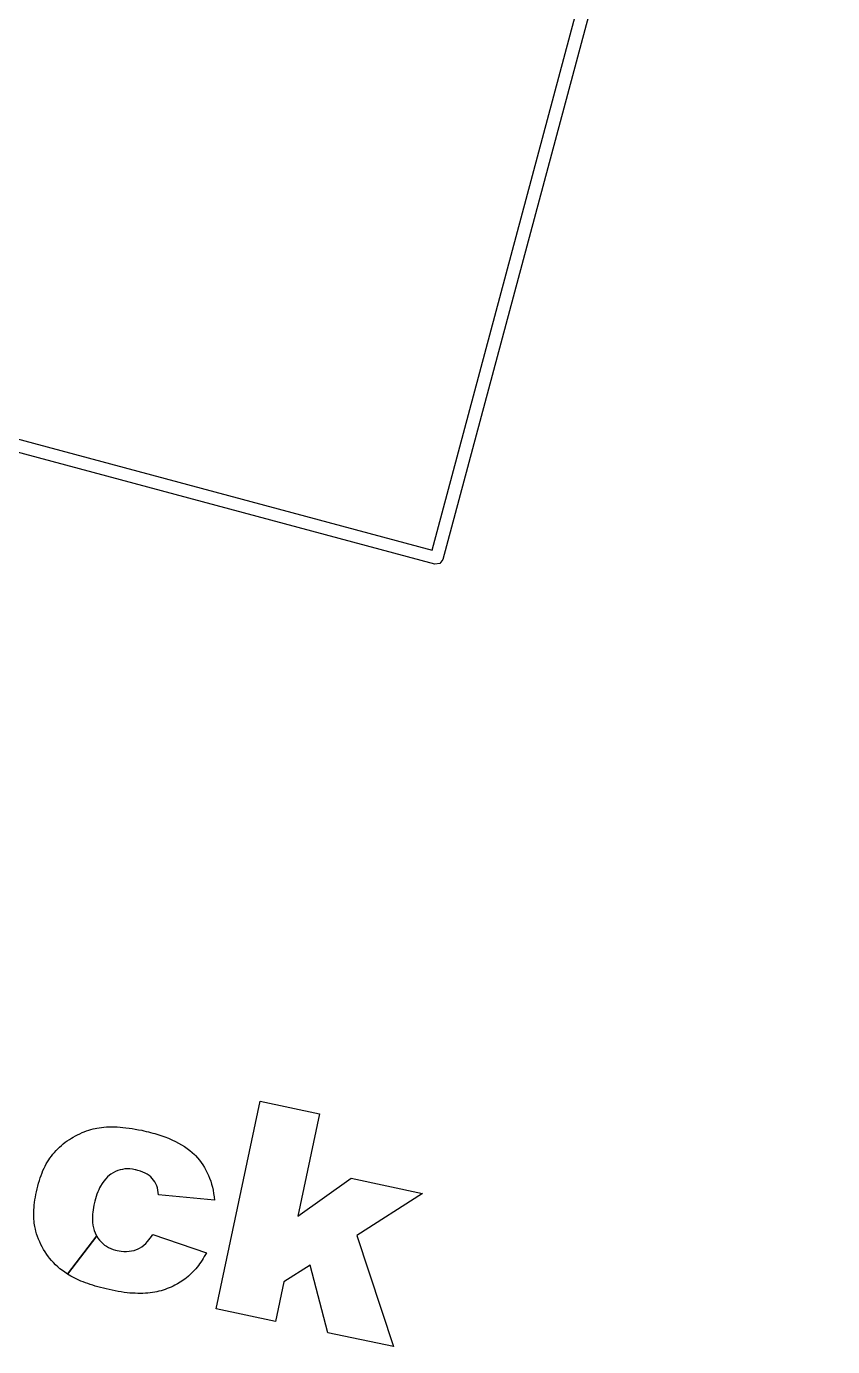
# Model space of a CAD drawing. Extents: x 60 to 196, y -152 to -29.
# Drawn here: x 188.18 to 195.78, y -151.95 to -139.51 of the extents above; entities that cross this region are included whole.
import ezdxf

# ---------------------------------------------------------------- set-up
doc = ezdxf.new("R2010")
doc.units = 0
doc.layers.add('BLACK', color=7, linetype='CONTINUOUS')

msp = doc.modelspace()

# ---------------------------------------------------------------- linework, layer by layer
at = {"layer": 'BLACK', "linetype": 'CONTINUOUS'}
for p, q in [((192.007, -144.447), (195.651, -130.847)), ((195.782, -130.82), (192.107, -144.536)), ((178.406, -140.803), (192.007, -144.447)), ((192.033, -144.579), (178.317, -140.904)), ((192.107, -144.536), (192.079, -144.573)), ((192.079, -144.573), (192.033, -144.579)), ((192.033, -144.579), (192.033, -144.579)), ((189.97, -151.598), (190.386, -149.641)), ((190.386, -149.641), (190.945, -149.76)), ((190.945, -149.76), (190.74, -150.724)), ((188.748, -149.921), (188.769, -149.913)), ((188.769, -149.913), (188.79, -149.907)), ((188.79, -149.907), (188.81, -149.901)), ((188.81, -149.901), (188.831, -149.897)), ((188.831, -149.897), (188.845, -149.894)), ((188.845, -149.894), (188.867, -149.89)), ((188.867, -149.89), (188.89, -149.887)), ((188.89, -149.887), (188.913, -149.885)), ((188.913, -149.885), (188.937, -149.883)), ((188.937, -149.883), (188.961, -149.882)), ((188.961, -149.882), (188.986, -149.882)), ((188.986, -149.882), (189.012, -149.882)), ((189.012, -149.882), (189.038, -149.883)), ((189.038, -149.883), (189.065, -149.885)), ((189.065, -149.885), (189.092, -149.887)), ((189.092, -149.887), (189.12, -149.89)), ((189.12, -149.89), (189.149, -149.894)), ((189.149, -149.894), (189.178, -149.898)), ((189.178, -149.898), (189.208, -149.903)), ((189.208, -149.903), (189.238, -149.909)), ((189.238, -149.909), (189.269, -149.915)), ((188.529, -150.043), (188.548, -150.028)), ((188.548, -150.028), (188.567, -150.014)), ((188.567, -150.014), (188.587, -150.001)), ((188.587, -150.001), (188.607, -149.988)), ((188.607, -149.988), (188.621, -149.98)), ((188.621, -149.98), (188.643, -149.968)), ((188.643, -149.968), (188.664, -149.957)), ((188.664, -149.957), (188.685, -149.947)), ((188.685, -149.947), (188.706, -149.937)), ((188.706, -149.937), (188.727, -149.928)), ((188.727, -149.928), (188.748, -149.921)), ((189.269, -149.915), (189.29, -149.92)), ((189.29, -149.92), (189.312, -149.925)), ((189.312, -149.925), (189.333, -149.93)), ((189.333, -149.93), (189.353, -149.935)), ((189.353, -149.935), (189.373, -149.941)), ((189.373, -149.941), (189.393, -149.946)), ((189.393, -149.946), (189.412, -149.952)), ((189.412, -149.952), (189.431, -149.958)), ((189.431, -149.958), (189.45, -149.964)), ((189.45, -149.964), (189.486, -149.977)), ((189.486, -149.977), (189.521, -149.99)), ((189.521, -149.99), (189.554, -150.004)), ((189.554, -150.004), (189.586, -150.019)), ((189.586, -150.019), (189.616, -150.035)), ((189.616, -150.035), (189.644, -150.051)), ((188.404, -150.176), (188.417, -150.158)), ((188.417, -150.158), (188.43, -150.141)), ((188.43, -150.141), (188.445, -150.124)), ((188.445, -150.124), (188.461, -150.106)), ((188.461, -150.106), (188.477, -150.09)), ((188.477, -150.09), (188.494, -150.074)), ((188.494, -150.074), (188.511, -150.058)), ((188.511, -150.058), (188.529, -150.043)), ((189.644, -150.051), (189.672, -150.068)), ((189.672, -150.068), (189.697, -150.086)), ((189.697, -150.086), (189.721, -150.104)), ((189.721, -150.104), (189.744, -150.123)), ((189.744, -150.123), (189.765, -150.143)), ((189.765, -150.143), (189.775, -150.153)), ((189.775, -150.153), (189.794, -150.174)), ((188.338, -150.295), (188.348, -150.273)), ((188.348, -150.273), (188.358, -150.252)), ((188.358, -150.252), (188.369, -150.232)), ((188.369, -150.232), (188.381, -150.213)), ((188.381, -150.213), (188.392, -150.194)), ((188.392, -150.194), (188.404, -150.176)), ((189.087, -150.283), (189.064, -150.288)), ((189.11, -150.279), (189.087, -150.283)), ((189.133, -150.278), (189.11, -150.279)), ((189.157, -150.279), (189.133, -150.278)), ((189.182, -150.281), (189.157, -150.279)), ((189.207, -150.286), (189.182, -150.281)), ((189.214, -150.287), (189.207, -150.286)), ((189.233, -150.292), (189.214, -150.287)), ((189.794, -150.174), (189.812, -150.195)), ((189.812, -150.195), (189.829, -150.218)), ((189.829, -150.218), (189.845, -150.241)), ((189.845, -150.241), (189.86, -150.264)), ((189.86, -150.264), (189.874, -150.289)), ((188.296, -150.414), (188.304, -150.389)), ((188.304, -150.389), (188.312, -150.364)), ((188.312, -150.364), (188.32, -150.341)), ((188.32, -150.341), (188.329, -150.317)), ((188.329, -150.317), (188.338, -150.295)), ((188.912, -150.393), (188.896, -150.416)), ((188.929, -150.373), (188.912, -150.393)), ((188.947, -150.354), (188.929, -150.373)), ((188.966, -150.338), (188.947, -150.354)), ((188.979, -150.328), (188.966, -150.338)), ((189, -150.315), (188.979, -150.328)), ((189.021, -150.304), (189, -150.315)), ((189.042, -150.295), (189.021, -150.304)), ((189.064, -150.288), (189.042, -150.295)), ((189.257, -150.299), (189.233, -150.292)), ((189.28, -150.308), (189.257, -150.299)), ((189.301, -150.318), (189.28, -150.308)), ((189.32, -150.329), (189.301, -150.318)), ((189.338, -150.341), (189.32, -150.329)), ((189.354, -150.354), (189.338, -150.341)), ((189.368, -150.368), (189.354, -150.354)), ((189.381, -150.384), (189.368, -150.368)), ((189.392, -150.4), (189.381, -150.384)), ((189.402, -150.418), (189.392, -150.4)), ((189.874, -150.289), (189.887, -150.314)), ((189.887, -150.314), (189.899, -150.34)), ((189.899, -150.34), (189.909, -150.366)), ((189.909, -150.366), (189.919, -150.394)), ((189.919, -150.394), (189.928, -150.422)), ((190.74, -150.724), (191.243, -150.367)), ((191.243, -150.367), (191.917, -150.51)), ((188.266, -150.546), (188.271, -150.52)), ((188.271, -150.52), (188.276, -150.494)), ((188.276, -150.494), (188.282, -150.466)), ((188.282, -150.466), (188.289, -150.44)), ((188.289, -150.44), (188.296, -150.414)), ((188.847, -150.517), (188.84, -150.538)), ((188.855, -150.496), (188.847, -150.517)), ((188.863, -150.477), (188.855, -150.496)), ((188.872, -150.458), (188.863, -150.477)), ((188.881, -150.441), (188.872, -150.458)), ((188.896, -150.416), (188.881, -150.441)), ((189.41, -150.437), (189.402, -150.418)), ((189.417, -150.457), (189.41, -150.437)), ((189.422, -150.478), (189.417, -150.457)), ((189.425, -150.501), (189.422, -150.478)), ((189.428, -150.524), (189.425, -150.501)), ((189.955, -150.572), (189.428, -150.524)), ((189.928, -150.422), (189.935, -150.45)), ((189.935, -150.45), (189.942, -150.48)), ((189.942, -150.48), (189.947, -150.51)), ((189.947, -150.51), (189.952, -150.541)), ((191.917, -150.51), (191.297, -150.905)), ((188.252, -150.665), (188.254, -150.643)), ((188.254, -150.643), (188.256, -150.619)), ((188.256, -150.619), (188.259, -150.595)), ((188.259, -150.595), (188.262, -150.571)), ((188.262, -150.571), (188.266, -150.546)), ((188.814, -150.643), (188.81, -150.664)), ((188.818, -150.62), (188.814, -150.643)), ((188.821, -150.608), (188.818, -150.62)), ((188.827, -150.584), (188.821, -150.608)), ((188.833, -150.561), (188.827, -150.584)), ((188.84, -150.538), (188.833, -150.561)), ((189.952, -150.541), (189.955, -150.572)), ((188.251, -150.688), (188.252, -150.665)), ((188.251, -150.71), (188.251, -150.688)), ((188.251, -150.731), (188.251, -150.71)), ((188.252, -150.751), (188.251, -150.731)), ((188.254, -150.772), (188.252, -150.751)), ((188.256, -150.791), (188.254, -150.772)), ((188.806, -150.706), (188.804, -150.726)), ((188.804, -150.726), (188.804, -150.755)), ((188.804, -150.755), (188.806, -150.783)), ((188.808, -150.685), (188.806, -150.706)), ((188.806, -150.783), (188.809, -150.809)), ((188.81, -150.664), (188.808, -150.685)), ((188.26, -150.82), (188.256, -150.791)), ((188.266, -150.847), (188.26, -150.82)), ((188.27, -150.864), (188.266, -150.847)), ((188.278, -150.89), (188.27, -150.864)), ((188.287, -150.916), (188.278, -150.89)), ((188.809, -150.809), (188.814, -150.835)), ((188.814, -150.835), (188.821, -150.859)), ((188.821, -150.859), (188.829, -150.882)), ((188.829, -150.882), (188.84, -150.903)), ((188.84, -150.903), (188.844, -150.91)), ((189.361, -150.914), (189.372, -150.896)), ((189.372, -150.896), (189.879, -151.068)), ((191.297, -150.905), (191.641, -151.953)), ((188.296, -150.941), (188.287, -150.916)), ((188.307, -150.966), (188.296, -150.941)), ((188.318, -150.99), (188.307, -150.966)), ((188.33, -151.014), (188.318, -150.99)), ((188.344, -151.038), (188.33, -151.014)), ((188.568, -151.269), (188.844, -150.91)), ((188.844, -150.91), (188.568, -151.269)), ((188.844, -150.91), (188.856, -150.93)), ((188.856, -150.93), (188.87, -150.949)), ((188.87, -150.949), (188.885, -150.966)), ((188.885, -150.966), (188.901, -150.982)), ((188.901, -150.982), (188.918, -150.996)), ((188.918, -150.996), (188.936, -151.008)), ((188.936, -151.008), (188.955, -151.02)), ((188.955, -151.02), (188.976, -151.029)), ((188.976, -151.029), (188.998, -151.038)), ((189.228, -151.034), (189.249, -151.024)), ((189.249, -151.024), (189.269, -151.012)), ((189.269, -151.012), (189.288, -150.997)), ((189.288, -150.997), (189.306, -150.981)), ((189.306, -150.981), (189.324, -150.963)), ((189.324, -150.963), (189.337, -150.948)), ((189.337, -150.948), (189.349, -150.932)), ((189.349, -150.932), (189.361, -150.914)), ((188.358, -151.061), (188.344, -151.038)), ((188.373, -151.084), (188.358, -151.061)), ((188.389, -151.106), (188.373, -151.084)), ((188.4, -151.121), (188.389, -151.106)), ((188.418, -151.142), (188.4, -151.121)), ((188.437, -151.162), (188.418, -151.142)), ((188.998, -151.038), (189.021, -151.045)), ((189.021, -151.045), (189.036, -151.048)), ((189.036, -151.048), (189.056, -151.052)), ((189.056, -151.052), (189.076, -151.055)), ((189.076, -151.055), (189.101, -151.057)), ((189.101, -151.057), (189.126, -151.057)), ((189.126, -151.057), (189.15, -151.055)), ((189.15, -151.055), (189.173, -151.051)), ((189.173, -151.051), (189.196, -151.046)), ((189.196, -151.046), (189.218, -151.039)), ((189.218, -151.039), (189.228, -151.034)), ((189.827, -151.156), (189.815, -151.172)), ((189.838, -151.139), (189.827, -151.156)), ((189.849, -151.122), (189.838, -151.139)), ((189.859, -151.104), (189.849, -151.122)), ((189.87, -151.086), (189.859, -151.104)), ((189.879, -151.068), (189.87, -151.086)), ((188.456, -151.182), (188.437, -151.162)), ((188.477, -151.201), (188.456, -151.182)), ((188.498, -151.219), (188.477, -151.201)), ((188.521, -151.237), (188.498, -151.219)), ((188.544, -151.253), (188.521, -151.237)), ((188.568, -151.269), (188.544, -151.253)), ((188.585, -151.28), (188.568, -151.269)), ((188.602, -151.289), (188.585, -151.28)), ((189.731, -151.268), (189.709, -151.288)), ((189.752, -151.248), (189.731, -151.268)), ((189.765, -151.234), (189.752, -151.248)), ((189.778, -151.219), (189.765, -151.234)), ((189.791, -151.204), (189.778, -151.219)), ((189.803, -151.188), (189.791, -151.204)), ((189.815, -151.172), (189.803, -151.188)), ((190.857, -151.186), (190.609, -151.344)), ((191.024, -151.822), (190.857, -151.186)), ((188.62, -151.299), (188.602, -151.289)), ((188.638, -151.308), (188.62, -151.299)), ((188.657, -151.317), (188.638, -151.308)), ((188.676, -151.326), (188.657, -151.317)), ((188.696, -151.335), (188.676, -151.326)), ((188.717, -151.343), (188.696, -151.335)), ((188.738, -151.351), (188.717, -151.343)), ((188.761, -151.359), (188.738, -151.351)), ((188.783, -151.367), (188.761, -151.359)), ((188.807, -151.375), (188.783, -151.367)), ((188.831, -151.382), (188.807, -151.375)), ((188.856, -151.389), (188.831, -151.382)), ((188.881, -151.396), (188.856, -151.389)), ((188.907, -151.403), (188.881, -151.396)), ((188.934, -151.409), (188.907, -151.403)), ((189.528, -151.4), (189.509, -151.407)), ((189.546, -151.392), (189.528, -151.4)), ((189.564, -151.384), (189.546, -151.392)), ((189.581, -151.375), (189.564, -151.384)), ((189.607, -151.361), (189.581, -151.375)), ((189.632, -151.346), (189.607, -151.361)), ((189.656, -151.33), (189.632, -151.346)), ((189.679, -151.313), (189.656, -151.33)), ((189.687, -151.307), (189.679, -151.313)), ((189.709, -151.288), (189.687, -151.307)), ((190.609, -151.344), (190.529, -151.717)), ((188.961, -151.416), (188.934, -151.409)), ((188.989, -151.422), (188.961, -151.416)), ((189.019, -151.428), (188.989, -151.422)), ((189.047, -151.433), (189.019, -151.428)), ((189.075, -151.438), (189.047, -151.433)), ((189.103, -151.442), (189.075, -151.438)), ((189.13, -151.445), (189.103, -151.442)), ((189.156, -151.448), (189.13, -151.445)), ((189.182, -151.45), (189.156, -151.448)), ((189.207, -151.451), (189.182, -151.45)), ((189.232, -151.452), (189.207, -151.451)), ((189.256, -151.452), (189.232, -151.452)), ((189.28, -151.452), (189.256, -151.452)), ((189.303, -151.451), (189.28, -151.452)), ((189.326, -151.449), (189.303, -151.451)), ((189.348, -151.447), (189.326, -151.449)), ((189.37, -151.444), (189.348, -151.447)), ((189.391, -151.44), (189.37, -151.444)), ((189.411, -151.436), (189.391, -151.44)), ((189.431, -151.431), (189.411, -151.436)), ((189.451, -151.426), (189.431, -151.431)), ((189.471, -151.42), (189.451, -151.426)), ((189.49, -151.414), (189.471, -151.42)), ((189.509, -151.407), (189.49, -151.414)), ((190.529, -151.717), (189.97, -151.598)), ((191.641, -151.953), (191.024, -151.822))]:
    msp.add_line(p, q, dxfattribs=at)

doc.saveas('drawing.dxf')
